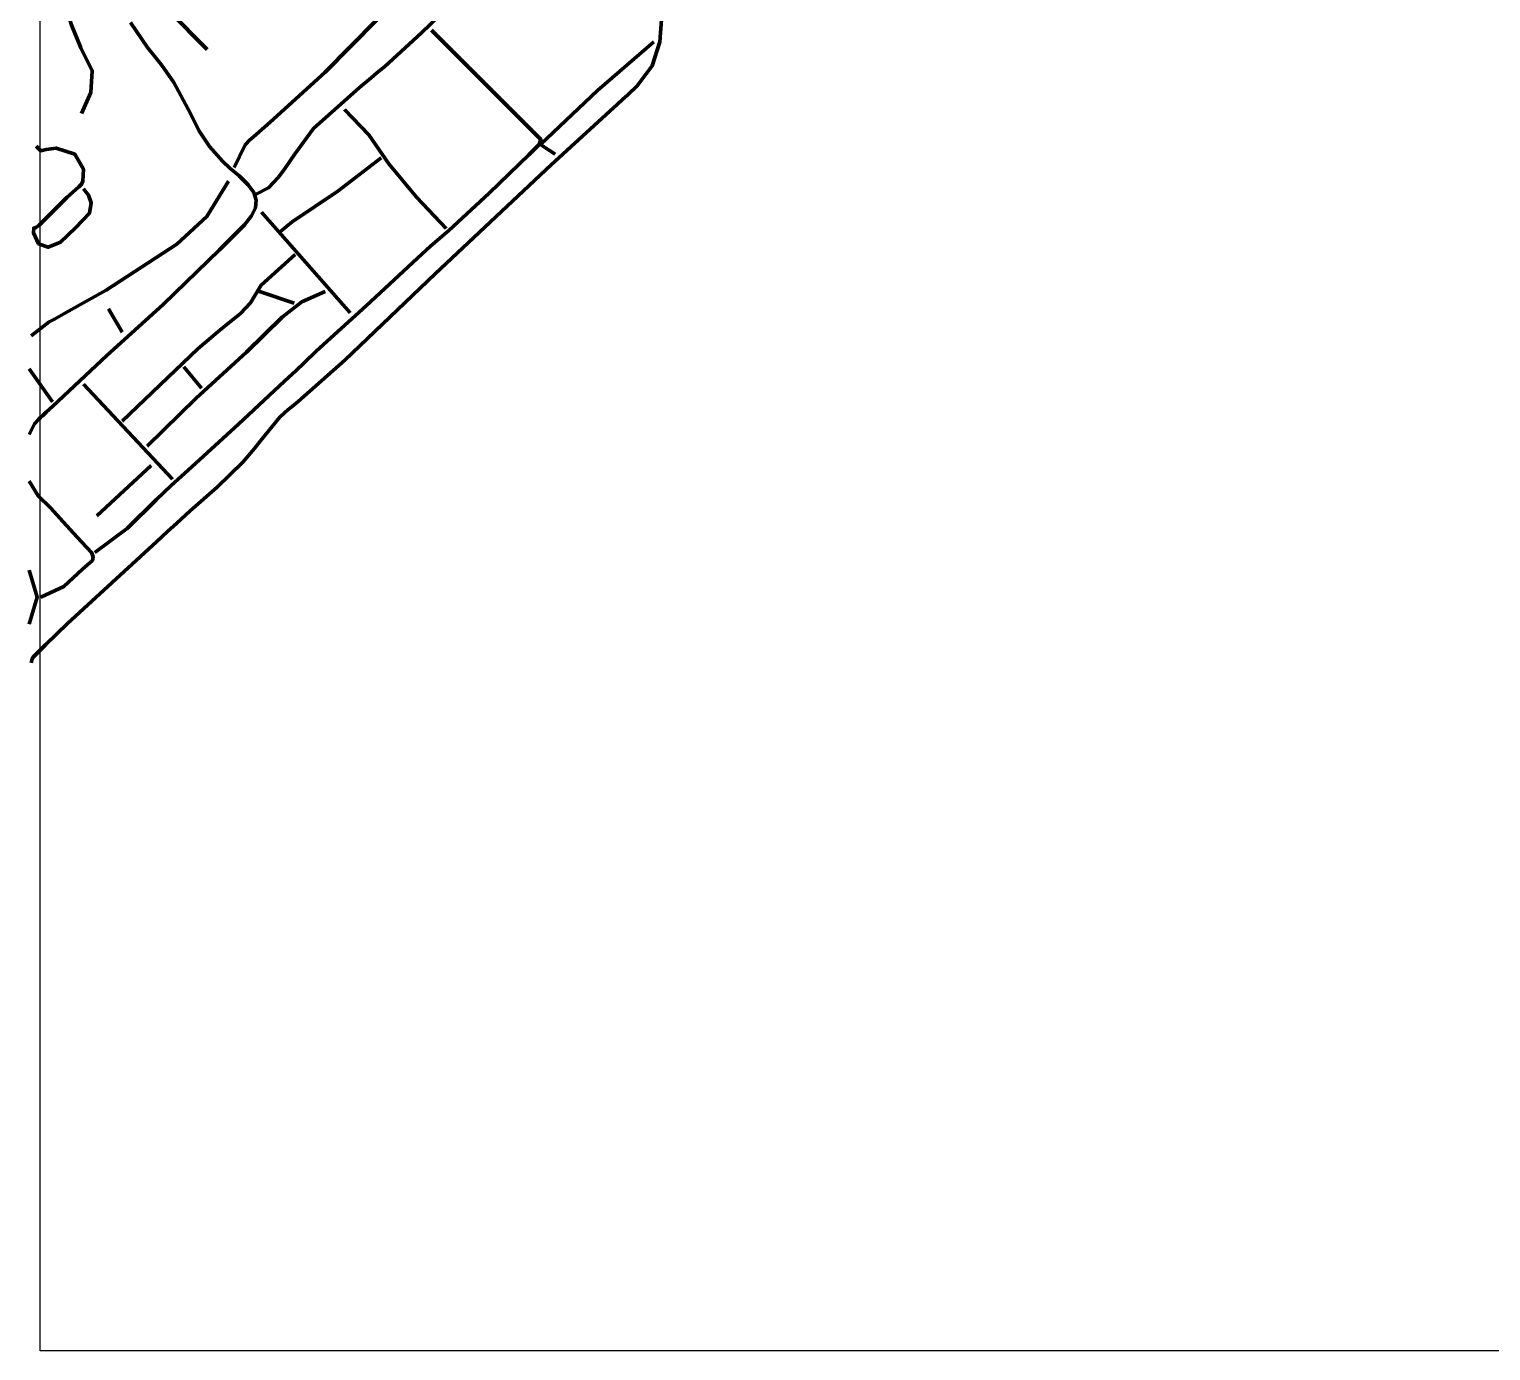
# Model space of a CAD drawing. Header units: inches. Extents: x 0 to 120, y 0 to 120.
# Drawn here: x -0.37 to 49.32, y 0 to 44.91 of the extents above; entities that cross this region are included whole.
import ezdxf

# ---------------------------------------------------------------- set-up
doc = ezdxf.new("R2010")
doc.units = ezdxf.units.IN
doc.header["$MEASUREMENT"] = 0
doc.layers.add('Calque 1', color=7, linetype='Continuous')

msp = doc.modelspace()

# ---------------------------------------------------------------- linework, layer by layer
msp.add_lwpolyline([(0, 0), (0, 120), (120, 120), (120, 0), (0, 0)])
at = {"layer": 'Calque 1', "color": 7, "lineweight": 70, "true_color": 0xffffff}
for points in [[(-0.366, 47.707), (-0.218, 47.282), (0.061, 46.941), (0.375, 46.639), (0.647, 46.326), (0.825, 45.933), (1.059, 45.088), (1.387, 44.277), (1.779, 43.502), (1.728, 42.762), (1.409, 42.051)], [(5.683, 44.221), (4.388, 45.526), (3.176, 46.911), (2.792, 47.337), (2.532, 47.42), (2.198, 47.312)], [(12.654, 46.918), (12.515, 46.456), (12.215, 46.096), (12.051, 45.922), (12.012, 45.878), (11.863, 45.702), (11.448, 45.229), (9.686, 43.439), (7.823, 41.753), (7.35, 41.339), (7.177, 41.188), (7.135, 41.149), (6.978, 40.987), (6.604, 40.21)], [(21.203, 46.156), (21.078, 44.486), (20.81, 43.666), (20.303, 42.993), (19.983, 42.68), (19.809, 42.523), (19.622, 42.356), (19.371, 42.131), (17.382, 40.3), (13.438, 36.599), (10.367, 33.665), (8.776, 32.259), (8.569, 32.091), (8.424, 31.975), (8.325, 31.891), (8.14, 31.714), (7.497, 30.921), (7.295, 30.663), (6.895, 30.203), (6.024, 29.35), (5.108, 28.539), (4.652, 28.131), (4.336, 27.841), (3.957, 27.495), (0.938, 24.72), (0.202, 24.007), (-0.16, 23.644), (-0.235, 23.567), (-0.24, 23.562), (-0.267, 23.507), (-0.301, 23.376)], [(14.188, 45.962), (12.975, 44.787), (11.728, 43.645), (11.454, 43.426), (11.256, 43.265), (10.867, 42.935), (9.302, 41.543), (8.65, 40.649), (8.337, 40.193), (8.104, 39.884), (7.763, 39.525), (7.327, 39.29)], [(3.073, 45.145), (3.658, 44.295), (3.979, 43.883), (4.119, 43.709), (4.21, 43.593), (4.548, 43.107), (5.118, 42.05), (5.405, 41.469), (5.768, 40.922), (6.205, 40.423), (6.452, 40.192), (6.769, 39.925), (7.074, 39.628), (7.266, 39.358), (7.349, 39.101), (7.323, 38.843), (7.189, 38.57), (6.95, 38.268), (6.792, 38.101), (6.574, 37.887), (6.099, 37.419), (4.183, 35.561), (2.27, 33.827), (0.438, 32.107), (0.208, 31.893), (0.093, 31.786), (0.02, 31.719), (-0.054, 31.649), (-0.191, 31.5), (-0.366, 31.136)], [(13.311, 44.879), (16.146, 42.045), (16.853, 41.337), (17.03, 41.16), (16.973, 40.991), (16.628, 40.66), (15.271, 39.34), (13.897, 38.071), (13.272, 37.54), (12.838, 37.134), (11.093, 35.516), (9.391, 33.974), (8.979, 33.57), (8.708, 33.316), (8.315, 32.951), (6.743, 31.489), (5.158, 30.041), (4.454, 29.411), (3.959, 28.929), (2.976, 27.956), (1.869, 27.124)], [(20.874, 44.484), (18.954, 42.826), (17.02, 40.99), (17.292, 40.816), (17.52, 40.67)], [(10.352, 42.183), (11.181, 41.319), (11.856, 40.337), (12.804, 39.21), (13.805, 38.139)], [(-0.136, 40.934), (0.026, 40.78), (0.214, 40.825), (0.555, 40.873), (1.181, 40.667), (1.477, 40.158), (1.461, 39.753), (1.409, 39.652), (1.32, 39.561), (0.917, 39.196), (0.438, 38.719), (-0.041, 38.242), (-0.138, 38.179), (-0.214, 38.154), (-0.223, 37.99), (-0.049, 37.62), (0.272, 37.505), (0.699, 37.677), (1.21, 38.161), (1.686, 38.662), (1.743, 39.007), (1.649, 39.273), (1.475, 39.487)], [(11.602, 40.539), (10.121, 39.41), (8.577, 38.368), (8.378, 38.206), (8.182, 38.04)], [(6.407, 39.75), (5.668, 38.55), (4.654, 37.609), (2.247, 36.043), (0.973, 35.329), (0.653, 35.153), (0.488, 35.063), (0.316, 34.963), (-0.301, 34.489)], [(7.525, 38.698), (10.55, 35.278)], [(8.675, 37.251), (7.52, 36.214), (7.157, 35.615), (6.817, 35.252), (6.406, 34.928), (6.305, 34.848), (6.045, 34.631), (5.37, 34.049), (2.79, 31.596)], [(9.695, 36.002), (8.898, 35.653), (8.236, 35.126), (7.017, 33.941), (5.304, 32.374), (3.645, 30.741)], [(8.643, 35.607), (7.459, 36.002)], [(2.33, 35.41), (2.79, 34.621)], [(-0.366, 33.371), (0.423, 32.253)], [(4.894, 33.437), (5.486, 32.714)], [(1.475, 32.845), (4.5, 29.623)], [(3.776, 30.083), (1.935, 28.374)], [(-0.366, 29.557), (-0.067, 29.054), (0.352, 28.648), (0.789, 28.174), (1.259, 27.645), (1.746, 27.132), (1.804, 26.987), (1.786, 26.857), (1.449, 26.558), (0.813, 25.973), (0.028, 25.612)], [(-0.366, 26.532), (-0.091, 25.612), (-0.366, 24.691)]]:
    msp.add_lwpolyline(points, dxfattribs=at)

doc.saveas('drawing.dxf')
